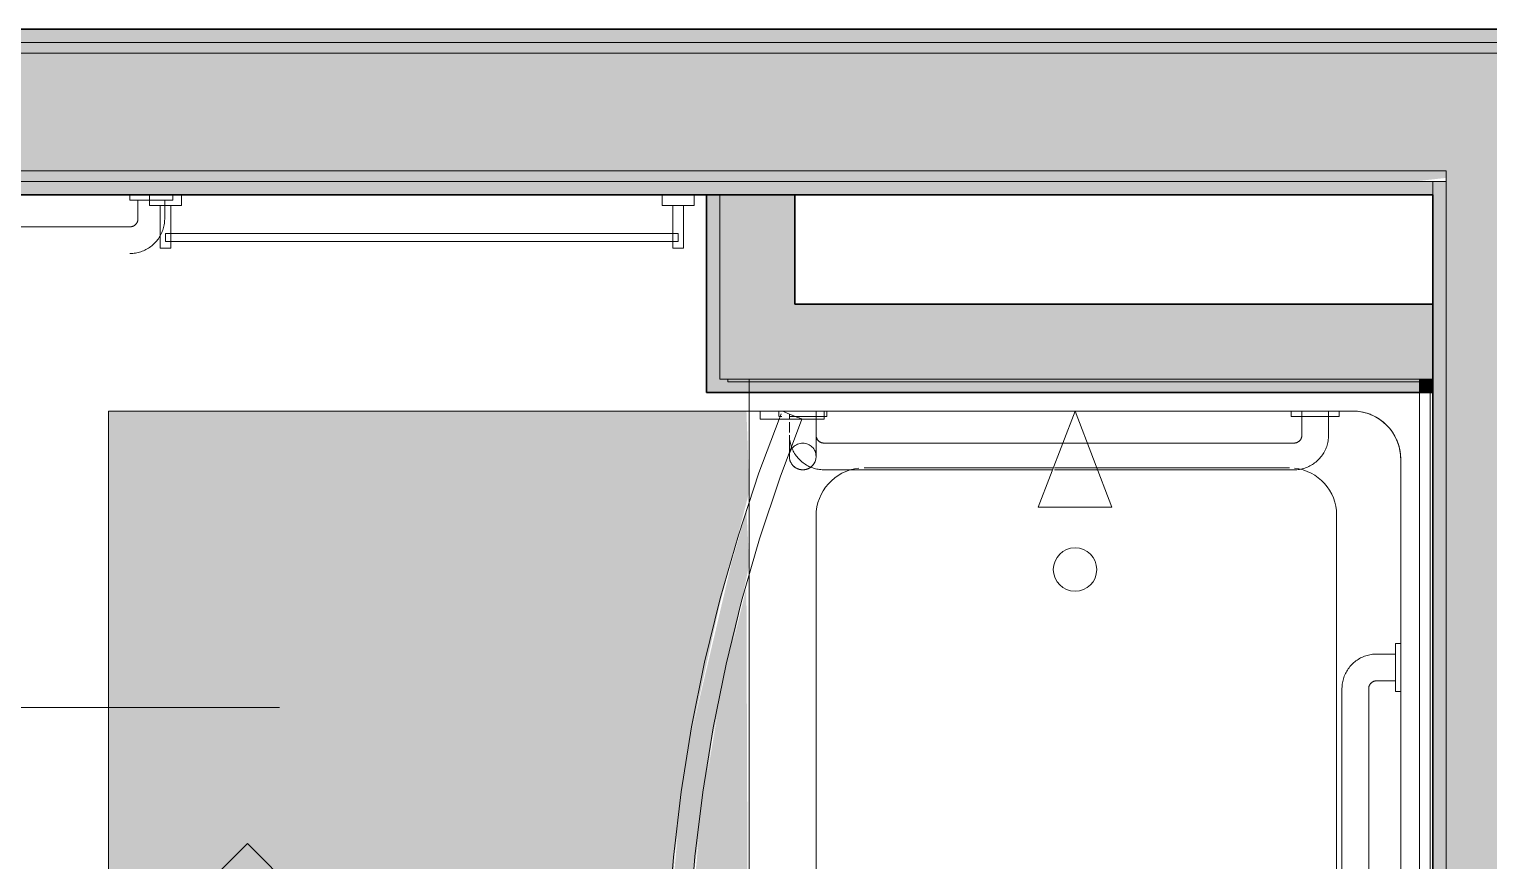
# Model space of a CAD drawing. Header units: inches. Extents: x 6 to 8416, y -388 to 6104.
# Drawn here: x 6892.4 to 6960.8, y 230.3 to 269.2 of the extents above; entities that cross this region are included whole.
import ezdxf

# ---------------------------------------------------------------- set-up
doc = ezdxf.new("R2010")
doc.units = ezdxf.units.IN
doc.header["$MEASUREMENT"] = 0
doc.linetypes.add('Dash 1_16_', pattern=[48, 24, -24])
doc.linetypes.add('Hidden 1_16_', pattern=[36, 24, -12])
for name, color, linetype, lineweight in [('A-GENM', 13, 'Continuous', 18), ('A-ROOM', 32, 'Continuous', 13), ('A-WALL', 113, 'Continuous', 25), ('A-WALL-PATT', 111, 'Continuous', 35), ('I-WALL', 2, 'Continuous', 25), ('P-SANR-FIXT', 6, 'Continuous', 18), ('Q-SPCQ', 91, 'Continuous', 18)]:
    doc.layers.add(name, color=color, linetype=linetype, lineweight=lineweight)

# ---------------------------------------------------------------- blocks, each defined once
blk = doc.blocks.new('GM BA Shower-Unit-Tub-Prefab-ICC ADA-AM - ICC Type B_ Option B Forward_ 60_W x 32_D-2224311-LEVEL 3 - PLAN Copy 1 Copy 1')
at = {"layer": 'A-GENM'}
blk.add_line((0, -32), (0.625, -32), dxfattribs=at)
blk = doc.blocks.new('PL BA Toilet-Unit-Two Piece-ICC ADA-AM - ICC Type B_ Side Approach_ Side Bar-2224312-LEVEL 3 - PLAN Copy 1 Copy 1')
at = {"layer": 'A-GENM', "linetype": 'Hidden 1_16_', "lineweight": 9}
for p in [(33, -24), (48, -56)]:
    blk.add_line(p, (48, -24), dxfattribs=at)
blk = doc.blocks.new('GM Clearance-Rect-AM - 30_ x 48_  - A117 2017 Existing _ Type B _ A117 2009 _ CBC-V1206-LEVEL 3 - PLAN Copy 1 Copy 1')
at = {"layer": 'A-GENM', "linetype": 'Hidden 1_16_', "lineweight": 9, "transparency": 33554560}
h = blk.add_hatch(color=256, dxfattribs=at)
h.paths.add_polyline_path([(-15, -48), (13.614, -47.841), (12.1, -40.908), (11.74, -38.29), (11.217, -32.454), (11.107, -27.456), (11.508, -20.747), (12.336, -14.859), (13.593, -9.14), (15, -3.771), (14.865, 0), (-15, 0), (-15, -38.29)])
h.paths.add_polyline_path([(15, -48), (14.865, -8.27), (13.713, -12.987), (12.752, -18.657), (12.22, -24.46), (12.131, -30.175), (12.478, -35.946), (13.367, -42.21), (14.504, -47.4), (14.781, -48)])
blk.add_hatch(color=256, dxfattribs=at).paths.add_polyline_path([(14.608, -48), (14.624, -47.841), (13.728, -44.092), (12.746, -38.29), (12.231, -32.814), (12.135, -26.714), (12.448, -21.317), (13.252, -15.39), (14.486, -9.664), (15, -7.149), (14.865, -4.705), (14.159, -7.141), (12.32, -14.947), (11.752, -18.608), (11.214, -24.639), (11.148, -30.645), (11.514, -36.311), (12.354, -42.232), (13.485, -47.308), (13.75, -48), (14.529, -48)])
at = {"layer": 'A-GENM', "linetype": 'Hidden 1_16_', "lineweight": 9}
for p, q in [((-15, -48), (-15, 0)), ((-15, 0), (15, 0)), ((15, 0), (-15, 0)), ((-15, 0), (-15, -48)), ((-15, -36.875), (-15, 0)), ((-15, 0), (15, 0)), ((15, 0), (15, -4.326)), ((15, -4.326), (15, 0)), ((15, 0), (15, -4.326)), ((15, -4.625), (15, -6.752)), ((15, -6.752), (15, -4.625)), ((15, -4.625), (15, -6.752)), ((15, -6.898), (15, -7.775)), ((15, -7.775), (15, -6.898)), ((15, -6.898), (15, -7.775)), ((15, -7.775), (15, -48)), ((15, -48), (15, -7.775)), ((15, -7.775), (15, -48))]:
    blk.add_line(p, q, dxfattribs=at)
blk = doc.blocks.new('z Nested-Shower Surround-Tub-Prefab - Variable-V1207-LEVEL 3 - PLAN Copy 1 Copy 1')
at = {"layer": 'A-GENM'}
for p, q in [((60, 0), (0, 0)), ((0, 0), (0, -0.625)), ((0, -0.625), (0, 0)), ((0, 0), (0.625, 0)), ((0, -0.625), (0, -32)), ((0, -29.875), (0, -0.625)), ((0.625, 0), (59.375, 0)), ((56.25, -1.5), (3.75, -1.5)), ((3.75, -1.5), (56.25, -1.5)), ((56.25, -1.5), (3.75, -1.5)), ((1.5, -3.75), (1.5, -5.058)), ((1.5, -29.25), (1.5, -3.75)), ((1.5, -3.75), (1.5, -5.058)), ((53.877, -4.5), (6.371, -4.5)), ((1.5, -5.942), (1.5, -29.058)), ((1.5, -5.942), (1.5, -29.058)), ((4.159, -15.729), (4.159, -6.712)), ((4.159, -17.717), (4.159, -15.729)), ((4.159, -26.623), (4.159, -17.771)), ((1.5, -30.75), (1.5, -29.25)), ((53.839, -28.873), (6.409, -28.873)), ((0, -32), (0, -29.875)), ((1.5, -30), (1.5, -30.75)), ((1.5, -30), (1.5, -30.75)), ((1.5, -30.75), (1.5, -32)), ((1.5, -32), (1.5, -30.75)), ((1.5, -30.75), (1.5, -32)), ((0, -32), (1.5, -32)), ((0.379, -32), (0.125, -32)), ((0.625, -32), (0.426, -32)), ((1.5, -32), (0.625, -32)), ((1.5, -32), (5.826, -32)), ((6.125, -32), (8.252, -32)), ((8.398, -32), (9.275, -32)), ((9.275, -32), (49.5, -32))]:
    blk.add_line(p, q, dxfattribs=at)
at = {"layer": 'A-GENM', "lineweight": 9}
for p, q in [((60, 0), (0, 0)), ((0, 0), (0, -0.625)), ((0, -0.625), (0, 0)), ((0, 0), (0.625, 0)), ((0, -0.625), (0, -33)), ((0, -29.875), (0, -0.625)), ((0.125, -0.625), (0.125, -0.125)), ((0.125, -0.125), (59.875, -0.125)), ((0.125, -0.313), (0.125, -0.625)), ((0.125, -33), (0.125, -0.625)), ((0.125, -0.625), (0.125, -29.875)), ((0.622, -0.125), (0.426, -0.125)), ((59.376, -0.125), (0.622, -0.125)), ((0.625, 0), (59.375, 0)), ((0, -32), (0, -29.875)), ((0.125, -29.875), (0.125, -32)), ((0, -33), (0, -32)), ((0.125, -32), (0.125, -33)), ((0, -33), (0.125, -33)), ((0.125, -33), (0, -33))]:
    blk.add_line(p, q, dxfattribs=at)
at = {"layer": 'A-GENM'}
blk.add_circle((8.92, -16.75), 1.016, dxfattribs=at)
for centre, radius, start, end in [((3.75, -3.75), 2.25, 90, 180), ((3.75, -3.75), 2.25, 114.97132, 155.02868), ((3.75, -3.75), 2.25, 114.97132, 155.02868), ((3.75, -3.75), 2.25, 110.02868, 114.97132), ((3.75, -3.75), 2.25, 110.02868, 114.97132), ((3.75, -3.75), 2.25, 90, 110.02868), ((3.75, -3.75), 2.25, 90, 110.02868), ((3.75, -3.75), 2.25, 159.97132, 180), ((3.75, -3.75), 2.25, 159.97132, 180), ((3.75, -3.75), 2.25, 155.02868, 159.97132), ((3.75, -3.75), 2.25, 155.02868, 159.97132), ((6.371, -6.712), 2.212, 90, 173.90233), ((6.409, -26.623), 2.25, 186.2418, 270)]:
    blk.add_arc(centre, radius, start, end, dxfattribs=at)
blk = doc.blocks.new('z Nested-Shower Grab Bars - Variable-V1208-LEVEL 3 - PLAN Copy 1 Copy 1')
at = {"layer": 'A-GENM', "linetype": 'Dash 1_16_', "lineweight": 9}
for p, q in [((10.875, 0), (10.875, -0.25)), ((10.875, 0), (10.875, -0.25)), ((13.125, -0.25), (13.125, 0)), ((13.125, -0.25), (13.125, 0)), ((13.125, 0), (10.875, 0)), ((13.125, 0), (10.875, 0)), ((13.125, 0), (10.875, 0)), ((13.125, 0), (10.875, 0)), ((10.875, -0.25), (11.687, -0.25)), ((10.875, -0.25), (11.687, -0.25)), ((10.875, -0.25), (11.687, -0.25)), ((10.875, -0.25), (13.125, -0.25)), ((11.375, -0.25), (11.375, -1.125)), ((11.688, -0.25), (11.375, -0.25)), ((11.688, -0.25), (11.375, -0.25)), ((11.375, -0.25), (11.375, -1.125)), ((12.625, -0.25), (11.375, -0.25)), ((11.688, -0.25), (11.375, -0.25)), ((12.313, -0.25), (11.688, -0.25)), ((11.838, -0.25), (11.688, -0.25)), ((12.313, -0.25), (11.688, -0.25)), ((12, -0.25), (11.838, -0.25)), ((12.162, -0.25), (12, -0.25)), ((12.313, -0.25), (12.162, -0.25)), ((12.313, -0.25), (13.125, -0.25)), ((12.313, -0.25), (13.125, -0.25)), ((12.625, -0.25), (12.313, -0.25)), ((12.625, -0.25), (12.313, -0.25)), ((12.313, -0.25), (13.125, -0.25)), ((12.625, -0.25), (12.313, -0.25)), ((12.625, -1.125), (12.625, -0.25)), ((12.625, -1.125), (12.625, -0.25)), ((35, -1.5), (13, -1.5)), ((35, -1.5), (13, -1.5)), ((0.25, -2.875), (0, -2.875)), ((0, -2.875), (0, -5.125)), ((0, -2.875), (0, -3.438)), ((1.125, -3.375), (0, -3.375)), ((0, -3.375), (0, -4.625)), ((0, -3.375), (0, -3.558)), ((0.25, -3.438), (0.25, -2.875)), ((0.25, -5.125), (0.25, -2.875)), ((13, -2.75), (35, -2.75)), ((13, -2.75), (35, -2.75)), ((0, -3.558), (0, -3.688)), ((0, -3.688), (0, -3.838)), ((0, -3.838), (0, -4)), ((0, -4), (0, -4.162)), ((0, -4.162), (0, -4.313)), ((0, -4.313), (0, -4.442)), ((0, -4.442), (0, -4.625)), ((0, -4.563), (0, -5.125)), ((0, -4.625), (1.125, -4.625)), ((0.25, -5.125), (0.25, -4.563)), ((0, -5.125), (0.25, -5.125)), ((1.5, -5), (1.5, -14.674)), ((2.75, -14.194), (2.75, -5)), ((2.75, -16.217), (2.75, -14.194)), ((1.5, -14.674), (1.5, -15.826)), ((1.5, -15.826), (1.5, -27)), ((2.75, -27), (2.75, -16.306)), ((0.25, -26.875), (0, -26.875)), ((0, -26.875), (0, -27.709)), ((0, -26.875), (0, -27.438)), ((0.25, -26.875), (0, -26.875)), ((0, -26.875), (0, -27.709)), ((0, -26.875), (0, -27.709)), ((0.25, -27.438), (0.25, -26.875)), ((0.25, -27.687), (0.25, -26.875)), ((0.25, -27.687), (0.25, -26.875)), ((0.25, -27.709), (0.25, -26.875)), ((1.125, -27.375), (0, -27.375)), ((0, -27.375), (0, -27.558)), ((0, -27.375), (0, -27.688)), ((0, -27.558), (0, -27.688)), ((0, -27.688), (0, -27.838)), ((0, -27.688), (0, -27.838)), ((0, -27.749), (0, -28)), ((0, -27.749), (0, -28)), ((0, -27.749), (0, -28)), ((0, -27.838), (0, -28)), ((0, -27.838), (0, -28)), ((0, -28), (0, -28.162)), ((0, -28), (0, -28.162)), ((1.125, -27.375), (0.25, -27.375)), ((0.25, -27.375), (0.25, -27.688)), ((0.25, -27.375), (0.25, -27.688)), ((0.25, -27.688), (0.25, -27.838)), ((0.25, -27.688), (0.25, -27.838)), ((0.25, -27.991), (0.25, -27.749)), ((0.25, -27.838), (0.25, -28)), ((0.25, -27.838), (0.25, -28)), ((0.25, -28), (0.25, -28.313)), ((0.25, -28), (0.25, -28.162)), ((2.377, -28.035), (2.418, -27.984)), ((2.75, -28.018), (2.749, -28.043)), ((2.75, -27.993), (2.75, -28.018)), ((0, -28.113), (0, -28.291)), ((0, -28.113), (0, -28.291)), ((0, -28.113), (0, -28.291)), ((0, -28.162), (0, -28.442)), ((0, -28.162), (0, -28.313)), ((0, -28.291), (0, -28.503)), ((0, -28.291), (0, -28.503)), ((0, -28.291), (0, -28.503)), ((0, -28.313), (0, -28.442)), ((0, -28.442), (0, -28.541)), ((0, -28.442), (0, -28.541)), ((0, -28.541), (0, -28.604)), ((0, -28.541), (0, -28.604)), ((0, -28.563), (0, -28.795)), ((0, -28.563), (0, -28.795)), ((0, -28.563), (0, -28.795)), ((0, -28.563), (0, -28.795)), ((0, -28.604), (0, -28.625)), ((0, -28.604), (0, -28.625)), ((0.154, -28.625), (0.375, -28.625)), ((0.25, -28.291), (0.25, -28.113)), ((0.25, -28.162), (0.25, -28.313)), ((0.25, -28.313), (0.25, -28.442)), ((0.25, -28.313), (0.25, -28.442)), ((0.25, -28.442), (0.25, -28.541)), ((0.25, -28.442), (0.25, -28.541)), ((0.25, -28.541), (0.25, -28.604)), ((0.25, -28.541), (0.25, -28.604)), ((0.25, -28.604), (0.25, -28.625)), ((0.25, -28.604), (0.25, -28.625)), ((0.515, -28.625), (1.004, -28.625)), ((0.515, -28.625), (1.004, -28.625)), ((1.295, -28.625), (1.255, -28.625)), ((1.384, -28.604), (1.448, -28.593)), ((1.448, -28.593), (1.511, -28.578)), ((1.487, -28.625), (1.45, -28.625)), ((1.596, -28.625), (1.561, -28.625)), ((1.631, -28.625), (1.596, -28.625)), ((1.972, -28.625), (1.95, -28.625)), ((1.993, -28.625), (1.972, -28.625)), ((2.012, -28.625), (1.993, -28.625)), ((2.03, -28.625), (2.012, -28.625)), ((2.046, -28.625), (2.03, -28.625)), ((2.061, -28.625), (2.046, -28.625)), ((2.125, -28.625), (2.124, -28.625)), ((2.188, -28.622), (2.163, -28.624)), ((2.291, -28.132), (2.335, -28.085)), ((2.335, -28.085), (2.377, -28.035)), ((0, -28.974), (0, -29.087)), ((0, -28.974), (0, -29.087)), ((0, -28.974), (0, -29.087)), ((0, -28.974), (0, -29.087)), ((0, -29.087), (0, -29.125)), ((0, -29.087), (0, -29.125)), ((0, -29.087), (0, -29.125)), ((0, -29.087), (0, -29.125)), ((0, -29.125), (0.245, -29.125)), ((0, -29.125), (0.245, -29.125)), ((0.25, -29.087), (0.25, -28.974)), ((0.25, -29.087), (0.25, -28.974)), ((0.25, -29.087), (0.25, -28.974)), ((0.25, -29.087), (0.25, -28.974)), ((0.25, -29.125), (0.25, -29.087)), ((0.25, -29.125), (0.25, -29.087)), ((0.25, -29.125), (0.25, -29.087)), ((0.25, -29.125), (0.25, -29.087))]:
    blk.add_line(p, q, dxfattribs=at)
at = {"layer": 'A-GENM', "linetype": 'Dash 1_16_', "lineweight": 9, "flags": 128}
for points in [[(11.375, -1.125), (11.376, -1.19), (11.38, -1.255), (11.387, -1.32), (11.396, -1.384), (11.407, -1.448), (11.422, -1.511), (11.438, -1.574), (11.457, -1.636), (11.479, -1.697), (11.503, -1.758), (11.53, -1.817), (11.559, -1.875), (11.59, -1.932), (11.623, -1.988), (11.659, -2.043), (11.697, -2.095), (11.736, -2.147), (11.778, -2.197), (11.822, -2.244), (11.868, -2.291), (11.915, -2.335), (11.965, -2.377), (12.016, -2.418), (12.068, -2.456), (12.122, -2.492), (12.177, -2.526), (12.234, -2.558), (12.292, -2.588), (12.351, -2.615), (12.411, -2.64), (12.472, -2.662), (12.534, -2.682), (12.597, -2.699), (12.66, -2.714), (12.724, -2.726), (12.788, -2.736), (12.853, -2.743), (12.917, -2.748), (12.982, -2.75), (13, -2.75)], [(11.375, -1.125), (11.376, -1.19), (11.38, -1.255), (11.387, -1.32), (11.396, -1.384), (11.407, -1.448), (11.422, -1.511), (11.438, -1.574), (11.457, -1.636), (11.479, -1.697), (11.503, -1.758), (11.53, -1.817), (11.559, -1.875), (11.59, -1.932), (11.623, -1.988), (11.659, -2.043), (11.697, -2.095), (11.736, -2.147), (11.778, -2.197), (11.822, -2.244), (11.868, -2.291), (11.915, -2.335), (11.965, -2.377), (12.016, -2.418), (12.068, -2.456), (12.122, -2.492), (12.177, -2.526), (12.234, -2.558), (12.292, -2.588), (12.351, -2.615), (12.411, -2.64), (12.472, -2.662), (12.534, -2.682), (12.597, -2.699), (12.66, -2.714), (12.724, -2.726), (12.788, -2.736), (12.853, -2.743), (12.917, -2.748), (12.982, -2.75), (13, -2.75)], [(13, -1.5), (12.985, -1.5), (12.97, -1.499), (12.955, -1.497), (12.94, -1.495), (12.925, -1.493), (12.911, -1.489), (12.896, -1.485), (12.882, -1.481), (12.868, -1.476), (12.854, -1.47), (12.84, -1.464), (12.827, -1.458), (12.814, -1.45), (12.801, -1.443), (12.788, -1.435), (12.776, -1.426), (12.764, -1.417), (12.753, -1.407), (12.742, -1.397), (12.731, -1.386), (12.721, -1.375), (12.711, -1.364), (12.702, -1.352), (12.693, -1.34), (12.684, -1.328), (12.677, -1.315), (12.669, -1.302), (12.662, -1.288), (12.656, -1.275), (12.65, -1.261), (12.645, -1.247), (12.641, -1.233), (12.637, -1.218), (12.633, -1.203), (12.63, -1.189), (12.628, -1.174), (12.627, -1.159), (12.625, -1.144), (12.625, -1.129), (12.625, -1.125)], [(13, -1.5), (12.985, -1.5), (12.97, -1.499), (12.955, -1.497), (12.94, -1.495), (12.925, -1.493), (12.911, -1.489), (12.896, -1.485), (12.882, -1.481), (12.868, -1.476), (12.854, -1.47), (12.84, -1.464), (12.827, -1.458), (12.814, -1.45), (12.801, -1.443), (12.788, -1.435), (12.776, -1.426), (12.764, -1.417), (12.753, -1.407), (12.742, -1.397), (12.731, -1.386), (12.721, -1.375), (12.711, -1.364), (12.702, -1.352), (12.693, -1.34), (12.684, -1.328), (12.677, -1.315), (12.669, -1.302), (12.662, -1.288), (12.656, -1.275), (12.65, -1.261), (12.645, -1.247), (12.641, -1.233), (12.637, -1.218), (12.633, -1.203), (12.63, -1.189), (12.628, -1.174), (12.627, -1.159), (12.625, -1.144), (12.625, -1.129), (12.625, -1.125)], [(2.75, -5), (2.749, -4.935), (2.745, -4.87), (2.738, -4.805), (2.729, -4.741), (2.718, -4.677), (2.703, -4.614), (2.687, -4.551), (2.668, -4.489), (2.646, -4.428), (2.622, -4.367), (2.595, -4.308), (2.566, -4.25), (2.535, -4.193), (2.502, -4.137), (2.466, -4.082), (2.428, -4.03), (2.389, -3.978), (2.347, -3.928), (2.303, -3.881), (2.257, -3.834), (2.21, -3.79), (2.16, -3.748), (2.109, -3.707), (2.057, -3.669), (2.003, -3.633), (1.948, -3.599), (1.891, -3.567), (1.833, -3.537), (1.774, -3.51), (1.714, -3.485), (1.653, -3.463), (1.591, -3.443), (1.528, -3.426), (1.465, -3.411), (1.401, -3.399), (1.337, -3.389), (1.272, -3.382), (1.208, -3.377), (1.143, -3.375), (1.125, -3.375)], [(1.125, -4.625), (1.14, -4.625), (1.155, -4.626), (1.17, -4.628), (1.185, -4.63), (1.2, -4.632), (1.214, -4.636), (1.229, -4.64), (1.243, -4.644), (1.257, -4.649), (1.271, -4.655), (1.285, -4.661), (1.298, -4.667), (1.311, -4.675), (1.324, -4.682), (1.337, -4.69), (1.349, -4.699), (1.361, -4.708), (1.372, -4.718), (1.383, -4.728), (1.394, -4.739), (1.404, -4.75), (1.414, -4.761), (1.423, -4.773), (1.432, -4.785), (1.441, -4.797), (1.448, -4.81), (1.456, -4.823), (1.463, -4.837), (1.469, -4.85), (1.475, -4.864), (1.48, -4.878), (1.484, -4.892), (1.488, -4.907), (1.492, -4.922), (1.495, -4.936), (1.497, -4.951), (1.498, -4.966), (1.5, -4.981), (1.5, -4.996), (1.5, -5)], [(1.5, -27), (1.5, -27.015), (1.499, -27.03), (1.497, -27.045), (1.495, -27.06), (1.493, -27.075), (1.489, -27.089), (1.485, -27.104), (1.481, -27.118), (1.476, -27.132), (1.47, -27.146), (1.464, -27.16), (1.458, -27.173), (1.45, -27.186), (1.443, -27.199), (1.435, -27.212), (1.426, -27.224), (1.417, -27.236), (1.407, -27.247), (1.397, -27.258), (1.386, -27.269), (1.375, -27.279), (1.364, -27.289), (1.352, -27.298), (1.34, -27.307), (1.328, -27.316), (1.315, -27.323), (1.302, -27.331), (1.288, -27.338), (1.275, -27.344), (1.261, -27.35), (1.247, -27.355), (1.233, -27.359), (1.218, -27.363), (1.203, -27.367), (1.189, -27.37), (1.174, -27.372), (1.159, -27.373), (1.144, -27.375), (1.129, -27.375), (1.125, -27.375)], [(2.64, -27.589), (2.662, -27.528), (2.682, -27.466), (2.699, -27.403), (2.714, -27.34), (2.726, -27.276), (2.736, -27.212), (2.743, -27.147), (2.748, -27.083), (2.75, -27.018), (2.75, -27)], [(1.125, -27.375), (1.165, -27.375), (1.205, -27.375), (1.245, -27.375), (1.284, -27.375), (1.324, -27.375), (1.363, -27.375), (1.401, -27.375), (1.44, -27.375), (1.477, -27.375), (1.514, -27.375), (1.551, -27.375), (1.587, -27.375), (1.622, -27.375), (1.656, -27.375), (1.69, -27.375), (1.722, -27.375), (1.754, -27.375), (1.784, -27.375), (1.814, -27.375), (1.842, -27.375), (1.87, -27.375), (1.896, -27.375), (1.921, -27.375), (1.944, -27.375), (1.966, -27.375)], [(1.966, -27.375), (1.987, -27.375), (2.007, -27.375), (2.025, -27.375), (2.042, -27.375), (2.057, -27.375), (2.071, -27.375), (2.083, -27.375), (2.094, -27.375), (2.103, -27.375), (2.11, -27.375), (2.116, -27.375), (2.121, -27.375), (2.124, -27.375), (2.125, -27.375)], [(2.125, -27.375), (2.15, -27.375), (2.175, -27.377), (2.2, -27.379), (2.225, -27.383), (2.249, -27.387), (2.274, -27.393), (2.298, -27.399), (2.322, -27.407), (2.345, -27.415), (2.368, -27.424), (2.391, -27.435), (2.414, -27.446), (2.436, -27.458), (2.457, -27.47), (2.478, -27.484), (2.498, -27.499), (2.518, -27.514), (2.537, -27.53), (2.556, -27.547), (2.573, -27.565), (2.59, -27.583), (2.607, -27.602), (2.622, -27.621), (2.637, -27.642), (2.651, -27.662), (2.664, -27.684), (2.676, -27.705), (2.688, -27.728), (2.698, -27.75), (2.708, -27.774), (2.716, -27.797), (2.724, -27.821), (2.73, -27.845), (2.736, -27.869), (2.741, -27.894), (2.745, -27.918), (2.747, -27.943), (2.749, -27.968), (2.75, -27.993)], [(2.418, -27.984), (2.456, -27.932), (2.492, -27.878), (2.526, -27.823), (2.558, -27.766), (2.588, -27.708), (2.615, -27.649), (2.64, -27.589)], [(1.125, -28.625), (1.19, -28.624), (1.255, -28.62), (1.32, -28.613), (1.384, -28.604)], [(1.255, -28.625), (1.216, -28.625), (1.176, -28.625), (1.136, -28.625), (1.125, -28.625)], [(1.45, -28.625), (1.412, -28.625), (1.373, -28.625), (1.334, -28.625), (1.295, -28.625)], [(1.561, -28.625), (1.524, -28.625), (1.487, -28.625)], [(1.511, -28.578), (1.574, -28.562), (1.636, -28.543), (1.697, -28.521), (1.758, -28.497), (1.817, -28.47), (1.875, -28.441), (1.932, -28.41), (1.988, -28.377), (2.043, -28.341), (2.095, -28.303), (2.147, -28.264), (2.197, -28.222), (2.244, -28.178), (2.291, -28.132)], [(1.95, -28.625), (1.927, -28.625), (1.903, -28.625), (1.877, -28.625), (1.85, -28.625), (1.822, -28.625), (1.792, -28.625), (1.762, -28.625), (1.731, -28.625), (1.699, -28.625), (1.665, -28.625), (1.631, -28.625)], [(2.124, -28.625), (2.122, -28.625), (2.118, -28.625), (2.112, -28.625), (2.105, -28.625), (2.096, -28.625), (2.086, -28.625), (2.074, -28.625), (2.061, -28.625)], [(2.163, -28.624), (2.138, -28.625), (2.125, -28.625)], [(2.749, -28.043), (2.746, -28.068), (2.743, -28.093), (2.739, -28.118), (2.734, -28.142), (2.727, -28.166), (2.72, -28.19), (2.712, -28.214), (2.703, -28.237), (2.693, -28.26), (2.682, -28.283), (2.671, -28.305), (2.658, -28.326), (2.645, -28.347), (2.63, -28.368), (2.615, -28.388), (2.599, -28.407), (2.583, -28.426), (2.565, -28.444), (2.547, -28.461), (2.528, -28.477), (2.509, -28.493), (2.489, -28.508), (2.468, -28.522), (2.447, -28.536), (2.426, -28.548), (2.403, -28.56), (2.381, -28.57), (2.358, -28.58), (2.334, -28.589), (2.311, -28.597), (2.287, -28.604), (2.262, -28.61), (2.238, -28.615), (2.213, -28.619), (2.188, -28.622)]]:
    blk.add_lwpolyline(points, dxfattribs=at)
at = {"layer": 'A-GENM', "linetype": 'Dash 1_16_', "lineweight": 9}
for start, end in [(90, 270), (270, 90)]:
    blk.add_arc((2.125, -28), 0.625, start, end, dxfattribs=at)
blk = doc.blocks.new('z Nested-Clearance-Shower-AM - Tub_Shower - ICC Type B - Option B_ Forward _ CBC 11A-V1209-LEVEL 3 - PLAN Copy 1 Copy 1')
at = {"layer": 'A-GENM', "linetype": 'Hidden 1_16_', "lineweight": 9}
for p, q in [((0, -30), (0, 0)), ((0, 0), (48, 0)), ((24, -19.75), (20.25, -23.5)), ((20.25, -23.5), (24, -19.75)), ((20.25, -23.5), (21.664, -24.914)), ((21.664, -24.914), (20.25, -23.5)), ((48, -30), (0, -30))]:
    blk.add_line(p, q, dxfattribs=at)
blk = doc.blocks.new('z Nested-Shower Fixtures - Variable-2223649-LEVEL 3 - PLAN Copy 1 Copy 1')
at = {"layer": 'P-SANR-FIXT'}
for p, q in [((4.5, 1.727), (0, 0)), ((4.5, -1.727), (4.5, 1.727)), ((0, 0), (4.5, -1.727))]:
    blk.add_line(p, q, dxfattribs=at)
blk = doc.blocks.new('z Nested-Shower Extra Gyp Layer - Variable-2223652-LEVEL 3 - PLAN Copy 1 Copy 1')
at = {"layer": 'A-GENM', "lineweight": 9}
for p, q in [((60, 0), (0, 0)), ((0, 0), (60, 0)), ((0, 0), (0, -0.625)), ((0, 0), (0, -0.625)), ((60, -0.625), (0, -0.625)), ((0, -0.625), (60, -0.625))]:
    blk.add_line(p, q, dxfattribs=at)
blk = doc.blocks.new('SE BA Shower Curtain Rod-AM - 1_ Dia__ 76_ AFF-V1148-LEVEL 3 - PLAN Copy 1 Copy 1')
at = {"layer": 'Q-SPCQ'}
for p, q in [((0.375, 1.5), (0, 1.5)), ((0, 1.5), (0, -1.5)), ((0, 1.5), (0, 0.75)), ((0.375, 0.75), (0.375, 1.5)), ((0.375, -1.5), (0.375, 1.5)), ((0, 0.75), (0, -0.75)), ((0.375, 0.391), (0.375, 0.75)), ((0.235, 0.12), (0.14, -0.12)), ((0.235, 0.12), (0.187, 0)), ((0.28, 0.232), (0.235, 0.12)), ((0.28, 0.232), (0.235, 0.12)), ((0.348, 0.402), (0.28, 0.232)), ((0.318, 0.328), (0.28, 0.232)), ((0.348, 0.402), (0.318, 0.328)), ((0.366, 0.449), (0.348, 0.402)), ((0.366, 0.449), (0.348, 0.402)), ((0.373, 0.464), (0.366, 0.449)), ((0.373, 0.464), (0.366, 0.449)), ((0.009, -0.449), (0.002, -0.464)), ((0.009, -0.449), (0.002, -0.464)), ((0.027, -0.402), (0.009, -0.449)), ((0.027, -0.402), (0.009, -0.449)), ((0.095, -0.232), (0.027, -0.402)), ((0.057, -0.328), (0.027, -0.402)), ((0.095, -0.232), (0.057, -0.328)), ((0.14, -0.12), (0.095, -0.232)), ((0.14, -0.12), (0.095, -0.232)), ((0.128, -0.512), (0.375, -0.604)), ((0.187, 0), (0.14, -0.12)), ((0.375, -0.75), (0.375, -0.521)), ((0, -0.75), (0, -1.5)), ((0.375, -1.5), (0.375, -0.75)), ((0, -1.5), (0.375, -1.5))]:
    blk.add_line(p, q, dxfattribs=at)
at = {"layer": 'Q-SPCQ', "flags": 128}
for points in [[(56.625, 0.464), (53.782, -0.604), (50.896, -1.558), (47.974, -2.395), (45.022, -3.115), (42.042, -3.716), (39.041, -4.198), (36.024, -4.56), (32.994, -4.8), (29.957, -4.919), (26.917, -4.916), (23.881, -4.792), (20.851, -4.547), (17.834, -4.181), (14.834, -3.694), (11.856, -3.088), (8.904, -2.363), (5.984, -1.52), (3.099, -0.562), (0.375, 0.464)], [(0.375, -0.604), (2.885, -1.547), (5.809, -2.513), (8.769, -3.362), (11.761, -4.091), (14.779, -4.7), (17.82, -5.189), (20.877, -5.555), (23.947, -5.798), (27.024, -5.919), (30.103, -5.916), (33.18, -5.791), (36.25, -5.542), (39.306, -5.171), (42.346, -4.678), (45.364, -4.063), (48.354, -3.329), (51.313, -2.475), (54.235, -1.504), (56.625, -0.605)]]:
    blk.add_lwpolyline(points, dxfattribs=at)
blk = doc.blocks.new('z Nested-Toilet Grab Bars - z Nested-Toilet Grab Bars-V1112-LEVEL 3 - PLAN Copy 1 Copy 1')
at = {"layer": 'A-GENM', "linetype": 'Dash 1_16_', "lineweight": 9}
for p, q in [((-7, 2.75), (-41, 2.75)), ((-42.601, 1.401), (-42.611, 1.337)), ((-42.589, 1.465), (-42.601, 1.401)), ((-42.574, 1.528), (-42.589, 1.465)), ((-42.557, 1.591), (-42.574, 1.528)), ((-42.537, 1.653), (-42.557, 1.591)), ((-42.515, 1.714), (-42.537, 1.653)), ((-42.49, 1.774), (-42.515, 1.714)), ((-42.463, 1.833), (-42.49, 1.774)), ((-41, 1.5), (-7, 1.5)), ((-42.623, 1.208), (-42.625, 1.143)), ((-42.625, 1.143), (-42.625, 1.125)), ((-42.625, 1.125), (-42.625, 0.5)), ((-42.618, 1.272), (-42.623, 1.208)), ((-42.611, 1.337), (-42.618, 1.272)), ((-41.375, 0.25), (-41.375, 1.125)), ((-43, 0.25), (-43, 0)), ((-41, 0.25), (-43, 0.25)), ((-41, 0.25), (-43, 0.25)), ((-42.625, 0.5), (-42.625, 0.25)), ((-42.625, 0.25), (-41.375, 0.25)), ((-42.625, 0.25), (-41.375, 0.25)), ((-41, 0), (-41, 0.25))]:
    blk.add_line(p, q, dxfattribs=at)
at = {"layer": 'A-GENM', "linetype": 'Dash 1_16_', "lineweight": 9, "flags": 128}
for points in [[(-41, 2.75), (-41.065, 2.749), (-41.13, 2.745), (-41.195, 2.738), (-41.259, 2.729), (-41.323, 2.718), (-41.386, 2.703), (-41.449, 2.687), (-41.511, 2.668), (-41.572, 2.646), (-41.633, 2.622), (-41.692, 2.595), (-41.75, 2.566), (-41.807, 2.535), (-41.863, 2.502), (-41.918, 2.466), (-41.97, 2.428), (-42.022, 2.389), (-42.072, 2.347), (-42.119, 2.303), (-42.166, 2.257), (-42.21, 2.21), (-42.252, 2.16), (-42.293, 2.109), (-42.331, 2.057), (-42.367, 2.003), (-42.401, 1.948), (-42.433, 1.891), (-42.463, 1.833)], [(-41.375, 1.125), (-41.375, 1.14), (-41.374, 1.155), (-41.372, 1.17), (-41.37, 1.185), (-41.368, 1.2), (-41.364, 1.214), (-41.36, 1.229), (-41.356, 1.243), (-41.351, 1.257), (-41.345, 1.271), (-41.339, 1.285), (-41.333, 1.298), (-41.325, 1.311), (-41.318, 1.324), (-41.31, 1.337), (-41.301, 1.349), (-41.292, 1.361), (-41.282, 1.372), (-41.272, 1.383), (-41.261, 1.394), (-41.25, 1.404), (-41.239, 1.414), (-41.227, 1.423), (-41.215, 1.432), (-41.203, 1.441), (-41.19, 1.448), (-41.177, 1.456), (-41.163, 1.463), (-41.15, 1.469), (-41.136, 1.475), (-41.122, 1.48), (-41.108, 1.484), (-41.093, 1.488), (-41.078, 1.492), (-41.064, 1.495), (-41.049, 1.497), (-41.034, 1.498), (-41.019, 1.5), (-41.004, 1.5), (-41, 1.5)]]:
    blk.add_lwpolyline(points, dxfattribs=at)
blk = doc.blocks.new('SE BA Towel Bar-AM - 2_-0_ W x 2 1_2_ D_ 48_ AFF-V1210-LEVEL 3 - PLAN Copy 1 Copy 1')
at = {"layer": 'Q-SPCQ'}
for p, q in [((-12.75, 0), (-12.75, -0.5)), ((-12.75, 0), (-12, 0)), ((-12, 0), (-11.25, 0)), ((-11.25, -0.5), (-11.25, 0)), ((11.25, 0), (11.25, -0.5)), ((11.25, 0), (12, 0)), ((12, 0), (12.75, 0)), ((12.75, -0.5), (12.75, 0)), ((-12.75, -0.5), (-12.236, -0.5)), ((-12.25, -0.5), (-12.25, -2.5)), ((-12.25, -0.5), (-12.217, -0.5)), ((-12.236, -0.5), (-12, -0.5)), ((-12.236, -0.5), (-12, -0.5)), ((-12.217, -0.5), (-12, -0.5)), ((-12.217, -0.5), (-12, -0.5)), ((-12, -0.5), (-11.783, -0.5)), ((-12, -0.5), (-11.783, -0.5)), ((-12, -0.5), (-11.764, -0.5)), ((-12, -0.5), (-11.764, -0.5)), ((-11.783, -0.5), (-11.75, -0.5)), ((-11.764, -0.5), (-11.25, -0.5)), ((-11.75, -1.868), (-11.75, -0.5)), ((11.25, -0.5), (11.764, -0.5)), ((11.75, -0.5), (11.75, -1.867)), ((11.75, -0.5), (11.783, -0.5)), ((11.764, -0.5), (12, -0.5)), ((11.764, -0.5), (12, -0.5)), ((11.783, -0.5), (12, -0.5)), ((11.783, -0.5), (12, -0.5)), ((12, -0.5), (12.217, -0.5)), ((12, -0.5), (12.217, -0.5)), ((12, -0.5), (12.236, -0.5)), ((12, -0.5), (12.236, -0.5)), ((12.217, -0.5), (12.25, -0.5)), ((12.236, -0.5), (12.75, -0.5)), ((12.25, -2.5), (12.25, -0.5)), ((-12, -1.812), (-12, -1.819)), ((-12, -1.812), (-12, -1.819)), ((-12, -1.819), (-12, -1.838)), ((-12, -1.819), (-12, -1.838)), ((-12, -1.838), (-12, -1.906)), ((-12, -1.838), (-12, -1.867)), ((-12, -1.867), (-12, -1.906)), ((-12, -1.906), (-12, -1.951)), ((-12, -1.906), (-12, -1.951)), ((-12, -1.951), (-12, -2.181)), ((-12, -1.951), (-12, -2)), ((-12, -2), (-12, -2.049)), ((-12, -2.049), (-12, -2.094)), ((11.783, -1.812), (-11.783, -1.812)), ((12, -1.819), (12, -1.812)), ((12, -1.867), (12, -1.812)), ((12, -1.838), (12, -1.819)), ((12, -1.867), (12, -1.838)), ((12, -1.906), (12, -1.867)), ((12, -1.951), (12, -1.867)), ((12, -1.951), (12, -1.906)), ((12, -2), (12, -1.951)), ((12, -2), (12, -1.951)), ((12, -2.049), (12, -2)), ((12, -2.162), (12, -2)), ((12, -2.094), (12, -2.049)), ((-12.217, -2.5), (-12.25, -2.5)), ((-12, -2.5), (-12.217, -2.5)), ((-12, -2.5), (-12.217, -2.5)), ((-12, -2.094), (-12, -2.133)), ((-12, -2.133), (-12, -2.162)), ((-12, -2.162), (-12, -2.181)), ((-12, -2.181), (-12, -2.188)), ((-12, -2.181), (-12, -2.188)), ((-12, -2.188), (-11.817, -2.188)), ((-11.783, -2.5), (-12, -2.5)), ((-11.783, -2.5), (-12, -2.5)), ((-11.817, -2.188), (11.783, -2.188)), ((-11.75, -2.5), (-11.783, -2.5)), ((-11.75, -2.5), (-11.75, -2.133)), ((11.75, -2.132), (11.75, -2.5)), ((11.783, -2.5), (11.75, -2.5)), ((11.783, -2.188), (11.966, -2.188)), ((12, -2.5), (11.783, -2.5)), ((12, -2.5), (11.783, -2.5)), ((12, -2.133), (12, -2.094)), ((12, -2.162), (12, -2.133)), ((12, -2.181), (12, -2.162)), ((12, -2.181), (12, -2.162)), ((12, -2.188), (12, -2.181)), ((12, -2.188), (12, -2.181)), ((12.217, -2.5), (12, -2.5)), ((12.217, -2.5), (12, -2.5)), ((12.25, -2.5), (12.217, -2.5))]:
    blk.add_line(p, q, dxfattribs=at)
blk = doc.blocks.new('SE BA Towel Bar-AM - 2_-0_ W x 2 1_2_ D_ 72_ AFF-V1211-LEVEL 3 - PLAN Copy 1 Copy 1')
at = {"layer": 'Q-SPCQ'}
for p, q in [((-12.75, 0), (-12.75, -0.5)), ((-12.75, 0), (-12, 0)), ((-12, 0), (-11.25, 0)), ((-11.25, -0.5), (-11.25, 0)), ((11.25, 0), (11.25, -0.5)), ((11.25, 0), (12, 0)), ((12, 0), (12.75, 0)), ((12.75, -0.5), (12.75, 0)), ((-12.75, -0.5), (-12, -0.5)), ((-12.25, -0.5), (-12.25, -2.5)), ((-12.25, -0.5), (-12, -0.5)), ((-12.236, -0.5), (-12, -0.5)), ((-12.217, -0.5), (-12, -0.5)), ((-12, -0.5), (-11.783, -0.5)), ((-12, -0.5), (-11.75, -0.5)), ((-12, -0.5), (-11.764, -0.5)), ((-12, -0.5), (-11.25, -0.5)), ((-11.75, -2.5), (-11.75, -0.5)), ((11.25, -0.5), (12, -0.5)), ((11.75, -0.5), (11.75, -2.5)), ((11.75, -0.5), (12, -0.5)), ((11.764, -0.5), (12, -0.5)), ((11.783, -0.5), (12, -0.5)), ((12, -0.5), (12.217, -0.5)), ((12, -0.5), (12.25, -0.5)), ((12, -0.5), (12.236, -0.5)), ((12, -0.5), (12.75, -0.5)), ((12.25, -2.5), (12.25, -0.5)), ((12, -1.812), (-12, -1.812)), ((-12, -1.812), (-12, -1.819)), ((-12, -1.812), (-12, -1.819)), ((-12, -1.819), (-12, -1.838)), ((-12, -1.819), (-12, -1.838)), ((-12, -1.838), (-12, -1.867)), ((-12, -1.838), (-12, -2)), ((-12, -1.867), (-12, -1.906)), ((-12, -1.906), (-12, -1.951)), ((-12, -1.951), (-12, -2)), ((-12, -2), (-12, -2.049)), ((-12, -2), (-12, -2.188)), ((-12, -2.049), (-12, -2.094)), ((12, -1.838), (12, -1.812)), ((12, -1.819), (12, -1.812)), ((12, -1.838), (12, -1.819)), ((12, -2.133), (12, -1.838)), ((12, -1.867), (12, -1.838)), ((12, -1.906), (12, -1.867)), ((12, -1.951), (12, -1.906)), ((12, -2), (12, -1.951)), ((12, -2.049), (12, -2)), ((12, -2.094), (12, -2.049)), ((-12, -2.5), (-12.25, -2.5)), ((-12, -2.5), (-12.217, -2.5)), ((-12, -2.094), (-12, -2.133)), ((-12, -2.133), (-12, -2.162)), ((-12, -2.162), (-12, -2.181)), ((-12, -2.181), (-12, -2.188)), ((-12, -2.188), (12, -2.188)), ((-11.783, -2.5), (-12, -2.5)), ((-11.75, -2.5), (-12, -2.5)), ((12, -2.5), (11.75, -2.5)), ((12, -2.5), (11.783, -2.5)), ((12, -2.133), (12, -2.094)), ((12, -2.162), (12, -2.133)), ((12, -2.162), (12, -2.133)), ((12, -2.188), (12, -2.162)), ((12, -2.181), (12, -2.162)), ((12, -2.188), (12, -2.181)), ((12.217, -2.5), (12, -2.5)), ((12.25, -2.5), (12, -2.5))]:
    blk.add_line(p, q, dxfattribs=at)

msp = doc.modelspace()

# ---------------------------------------------------------------- hatches: boundary and pattern name
at = {"layer": 'A-WALL-PATT', "lineweight": 25}
h = msp.add_hatch(color=10, dxfattribs=at)
h.paths.add_polyline_path([(6974.19053685, 268.56077679), (7029.16533733, 268.56077679), (7029.16533733, 269.18577679), (6619.16533733, 269.18577679), (6619.16533733, 268.56077679), (6957.31928685, 268.56077679)])
h.paths.add_polyline_path([(7069.79033733, 268.56077679), (7069.79033733, 269.18577679), (7065.16533733, 269.18577679), (7065.16533733, 268.56077679), (7069.16533733, 268.56077679)])
h.paths.add_polyline_path([(6578.54033733, 268.56077679), (6583.16533733, 268.56077679), (6583.16533733, 269.18577679), (6578.54033733, 269.18577679)])
at = {"layer": 'A-WALL-PATT'}
h = msp.add_hatch(color=10, dxfattribs=at)
h.paths.add_polyline_path([(7069.79033733, 262.06077679), (7069.79033733, 262.56077679), (7065.16533733, 262.56077679), (7065.16533733, 262.06077679), (7069.16533733, 262.06077679)])
h.paths.add_polyline_path([(7029.16533733, 262.06077679), (7029.16533733, 262.56077679), (6971.29033733, 262.56077679), (6971.29033733, 262.06077679), (6974.19053685, 262.06077679)])
h.paths.add_polyline_path([(6957.31928685, 262.06077679), (6958.79033733, 262.22543581), (6958.79033733, 262.56077679), (6619.16533733, 262.56077679), (6619.16533733, 262.06077679), (6940.44803685, 262.06077679)])
h.paths.add_polyline_path([(6583.16533733, 262.06077679), (6583.16533733, 262.56077679), (6578.54033733, 262.56077679), (6578.54033733, 262.06077679), (6579.16533733, 262.06077679)])
h = msp.add_hatch(color=10, dxfattribs=at)
h.paths.add_polyline_path([(7029.16533733, 261.43577679), (7029.16533733, 262.06077679), (6971.91533733, 262.06077679), (6971.91533733, 261.43577679), (6974.19053685, 261.43577679)])
h.paths.add_polyline_path([(7069.16533733, 261.43577679), (7069.16533733, 262.06077679), (7065.16533733, 262.06077679), (7065.16533733, 261.43577679)])
h.paths.add_polyline_path([(6856.09178685, 261.43577679), (6958.16533733, 261.43577679), (6958.16533733, 262.06077679), (6619.16533733, 262.06077679), (6619.16533733, 261.43577679), (6839.22053685, 261.43577679)])
h.paths.add_polyline_path([(6579.16533733, 261.43577679), (6583.16533733, 261.43577679), (6583.16533733, 262.06077679), (6579.16533733, 262.06077679)])
msp.add_hatch(color=10, dxfattribs=at).paths.add_polyline_path([(6958.79033733, 131.93577679), (6958.79033733, 262.06077679), (6958.16533733, 262.06077679), (6958.16533733, 131.93577679)])
at = {"layer": 'A-WALL-PATT', "lineweight": 25, "transparency": 33554560}
for points in [[(6924.79033733, 252.18577679), (6924.79033733, 261.43577679), (6924.16533733, 261.43577679), (6924.16533733, 252.18577679)], [(6924.79033733, 252.18577679), (6957.54033733, 252.1988521), (6957.54033733, 252.81077679), (6924.79033733, 252.81077679), (6924.79033733, 252.38456081)], [(6957.54033733, 252.18577679), (6958.16533733, 252.18577679), (6958.16533733, 252.81077679), (6957.54033733, 252.81077679), (6957.54033733, 252.1988521)]]:
    msp.add_hatch(color=10, dxfattribs=at).paths.add_polyline_path(points)
at = {"layer": 'I-WALL'}
h = msp.add_hatch(color=10, dxfattribs=at)
h.paths.add_polyline_path([(7029.16533733, 268.06077679), (7029.16533733, 268.56077679), (6619.16533733, 268.56077679), (6619.16533733, 268.06077679), (6974.19053685, 268.06077679)])
h.paths.add_polyline_path([(7070.41533733, 268.06077679), (7070.41533733, 268.56077679), (7065.16533733, 268.56077679), (7065.16533733, 268.06077679), (7069.16533733, 268.06077679)])
h.paths.add_polyline_path([(6577.91533733, 268.06077679), (6583.16533733, 268.06077679), (6583.16533733, 268.56077679), (6577.91533733, 268.56077679)])
h = msp.add_hatch(color=10, dxfattribs=at)
h.paths.add_polyline_path([(6923.57678685, 262.56077679), (7029.16533733, 262.56077679), (7029.16533733, 268.06077679), (6619.16533733, 268.06077679), (6619.16533733, 262.56077679), (6906.70553685, 262.56077679)])
h.paths.add_polyline_path([(7070.41533733, 262.56077679), (7070.41533733, 268.06077679), (7065.16533733, 268.06077679), (7065.16533733, 262.56077679), (7069.79033733, 262.56077679)])
h.paths.add_polyline_path([(6583.16533733, 262.56077679), (6583.16533733, 268.06077679), (6577.91533733, 267.93577679), (6577.91533733, 262.56077679), (6579.16533733, 262.56077679)])
msp.add_hatch(color=10, dxfattribs=at).paths.add_polyline_path([(6960.79033733, 131.93577679), (6964.29033733, 131.93577679), (6964.29033733, 262.56077679), (6958.79033733, 262.56077679), (6958.79033733, 131.93577679), (6960.16533733, 131.93577679)])
at = {"layer": 'I-WALL', "transparency": 33554560}
for points in [[(6928.29033733, 252.81077679), (6928.29033733, 261.43577679), (6924.79033733, 261.43577679), (6924.79033733, 252.81077679)], [(6957.31928685, 252.81077679), (6958.16533733, 252.81077679), (6958.16533733, 256.31077679), (6928.29033733, 256.31077679), (6928.29033733, 252.81077679), (6940.44803685, 252.81077679)]]:
    msp.add_hatch(color=10, dxfattribs=at).paths.add_polyline_path(points)

# ---------------------------------------------------------------- linework, layer by layer
at = {"layer": 'A-ROOM', "lineweight": 9, "flags": 128}
for points in [[(5393.42419122, 269.18577679), (5491.85253134, 269.18577679), (5491.91533733, 269.18577679), (5494.91533733, 269.18577679), (5544.16533733, 269.18577679), (5932.04033733, 269.18577679), (5937.92419122, 269.18577679), (5937.97814332, 269.18577679), (5994.01633733, 269.18577679), (6006.06433733, 269.18577679), (6351.91533733, 269.18577679), (6422.41533733, 269.18577679), (6523.85253134, 269.18577679), (6523.91533733, 269.18577679), (6526.91533733, 269.18577679), (6576.16533733, 269.18577679), (6965.04033733, 269.18577679), (7072.16533733, 269.18577679), (7092.66533733, 269.18577679), (7222.79033733, 269.18577679), (7344.04033733, 269.18577679)], [(6423.41533733, -23.18922321), (6960.16533733, -23.18922321), (6960.16533733, 88.18577679), (6960.16533733, 131.93577679), (6958.16533733, 131.93577679), (6958.16533733, 188.68577679), (6932.16533733, 188.68577679), (6932.16533733, 134.31077679), (6927.41533733, 134.31077679), (6927.41533733, 188.68577679), (6853.79033733, 188.68577679), (6853.79033733, 193.43577679), (6929.79033733, 193.43577679), (6958.16533733, 193.43577679), (6958.16533733, 261.43577679), (6579.16533733, 261.43577679)]]:
    msp.add_lwpolyline(points, dxfattribs=at)
at = {"layer": 'A-WALL', "lineweight": 9}
for p, q in [((6619.16533733, 268.56077679), (7029.16533733, 268.56077679)), ((6619.16533733, 268.06077679), (7029.16533733, 268.06077679)), ((6619.16533733, 262.56077679), (6958.79033733, 262.56077679)), ((6958.79033733, 262.56077679), (6958.79033733, 131.93577679)), ((6619.16533733, 262.06077679), (6958.79033733, 262.06077679)), ((6958.16533733, 261.43577679), (6958.16533733, 262.06077679)), ((6924.79033733, 252.81077679), (6924.79033733, 261.43577679)), ((6958.16533733, 252.81077679), (6924.79033733, 252.81077679))]:
    msp.add_line(p, q, dxfattribs=at)
at = {"layer": 'I-WALL', "lineweight": 35}
for p, q in [((7029.16533733, 269.18577679), (6619.16533733, 269.18577679)), ((6619.16533733, 261.43577679), (6958.16533733, 261.43577679)), ((6924.16533733, 261.43577679), (6924.16533733, 252.18577679)), ((6928.29033733, 256.31077679), (6928.29033733, 261.43577679)), ((6958.16533733, 131.93577679), (6958.16533733, 261.43577679)), ((6958.16533733, 256.31077679), (6928.29033733, 256.31077679)), ((6924.16533733, 252.18577679), (6958.16533733, 252.18577679))]:
    msp.add_line(p, q, dxfattribs=at)

# ---------------------------------------------------------------- block references
at = {"layer": 'A-GENM', "linetype": 'Dash 1_16_', "lineweight": 9}
for name, p, rotation in [('z Nested-Toilet Grab Bars - z Nested-Toilet Grab Bars-V1112-LEVEL 3 - PLAN Copy 1 Copy 1', (6856.16533733, 261.43577679), 180), ('z Nested-Shower Grab Bars - Variable-V1208-LEVEL 3 - PLAN Copy 1 Copy 1', (6956.66533733, 251.31077679), 269.9999999999998)]:
    msp.add_blockref(name, p, dxfattribs=dict(at, rotation=rotation))
at = {"layer": 'A-GENM', "lineweight": 9, "rotation": 269.9999999999998}
msp.add_blockref('z Nested-Shower Surround-Tub-Prefab - Variable-V1207-LEVEL 3 - PLAN Copy 1 Copy 1', (6958.16533733, 252.81077679), dxfattribs=at)
at = {"layer": 'A-GENM', "rotation": 269.9999999999998}
for name in ['GM BA Shower-Unit-Tub-Prefab-ICC ADA-AM - ICC Type B_ Option B Forward_ 60_W x 32_D-2224311-LEVEL 3 - PLAN Copy 1 Copy 1', 'z Nested-Shower Extra Gyp Layer - Variable-2223652-LEVEL 3 - PLAN Copy 1 Copy 1']:
    msp.add_blockref(name, (6958.16533733, 252.81077679), dxfattribs=at)
at = {"layer": 'A-GENM', "linetype": 'Hidden 1_16_', "lineweight": 9}
msp.add_blockref('GM Clearance-Rect-AM - 30_ x 48_  - A117 2017 Existing _ Type B _ A117 2009 _ CBC-V1206-LEVEL 3 - PLAN Copy 1 Copy 1', (6911.16533733, 251.31077679), dxfattribs=at)
at = {"layer": 'A-GENM', "linetype": 'Hidden 1_16_', "lineweight": 9, "rotation": 269.9999999999998}
msp.add_blockref('z Nested-Clearance-Shower-AM - Tub_Shower - ICC Type B - Option B_ Forward _ CBC 11A-V1209-LEVEL 3 - PLAN Copy 1 Copy 1', (6926.16533733, 251.31077679), dxfattribs=at)
at = {"layer": 'P-SANR-FIXT'}
msp.add_blockref('PL BA Toilet-Unit-Two Piece-ICC ADA-AM - ICC Type B_ Side Approach_ Side Bar-2224312-LEVEL 3 - PLAN Copy 1 Copy 1', (6856.16533733, 261.43577679), dxfattribs=at)
at = {"layer": 'P-SANR-FIXT', "rotation": 269.9999999999998}
msp.add_blockref('z Nested-Shower Fixtures - Variable-2223649-LEVEL 3 - PLAN Copy 1 Copy 1', (6941.41533733, 251.31077679), dxfattribs=at)
at = {"layer": 'Q-SPCQ'}
for name in ['SE BA Towel Bar-AM - 2_-0_ W x 2 1_2_ D_ 48_ AFF-V1210-LEVEL 3 - PLAN Copy 1 Copy 1', 'SE BA Towel Bar-AM - 2_-0_ W x 2 1_2_ D_ 72_ AFF-V1211-LEVEL 3 - PLAN Copy 1 Copy 1']:
    msp.add_blockref(name, (6910.83408244, 261.43577679), dxfattribs=at)
at = {"layer": 'Q-SPCQ', "rotation": 269.9999999999998}
msp.add_blockref('SE BA Shower Curtain Rod-AM - 1_ Dia__ 76_ AFF-V1148-LEVEL 3 - PLAN Copy 1 Copy 1', (6928.16533733, 251.31077679), dxfattribs=at)

doc.saveas('drawing.dxf')
